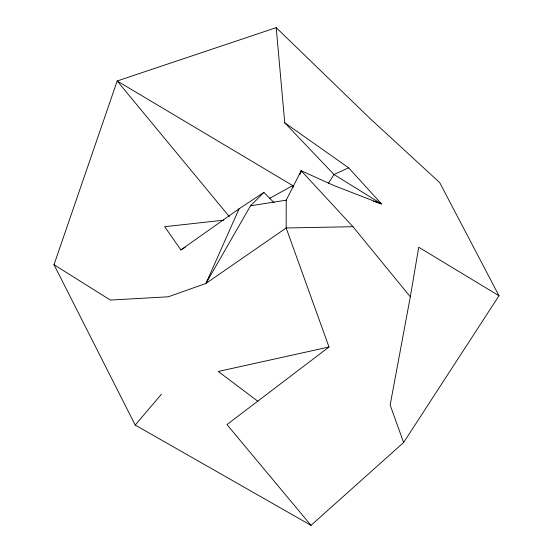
<?xml version="1.0" encoding="UTF-8"?>
<svg xmlns="http://www.w3.org/2000/svg" width="553" height="553" viewBox="0 0 553 553"><rect width="100%" height="100%" fill="white"/><g stroke="black" fill="none" stroke-linecap="round" stroke-linejoin="round"><path stroke-width="0.83" d="M276.203 27.65L284.754 122.801L348.646 167.822L381.584 203.981L334.047 185.614L301.171 170.718L286.233 200.151L286.164 227.988L329 347.001L226.965 424.593L311.007 525.35L403.607 442.524L498.993 295.751L439.704 182.601L370.399 118.86L276.203 27.65L117.181 80.98L54.007 264.7L135.215 425.057L311.007 525.35M301.039 172.439L301.171 170.718L352.945 226.702L410.305 296.795L390.155 405.038L403.607 442.524M410.305 296.795L418.732 247.246L498.993 295.751M299.809 174.748L301.171 170.718M274.157 202.792L263.885 192.416L250.523 205.792L205.937 283.447L168.278 296.795L110.351 300.065L54.007 264.7M328.288 183.527L333.964 174.499L348.646 167.822M238.156 210.092L239.103 208.778L263.885 192.416M135.215 425.057L161.517 394.137M223.827 220.163L164.697 226.702L180.866 249.908L239.103 208.778L205.937 283.447L286.164 227.988L352.945 226.702M180.866 249.908L185.269 247.246M269.325 198.506L292.758 185.614L293.18 187.287M329 347.001L218.255 371.464L257.898 401.305M250.523 205.792L286.233 200.151M373.434 201.237L381.584 203.981L333.964 174.499L284.754 122.801M292.758 185.614L117.181 80.98L229.343 216.652"/></g></svg>
